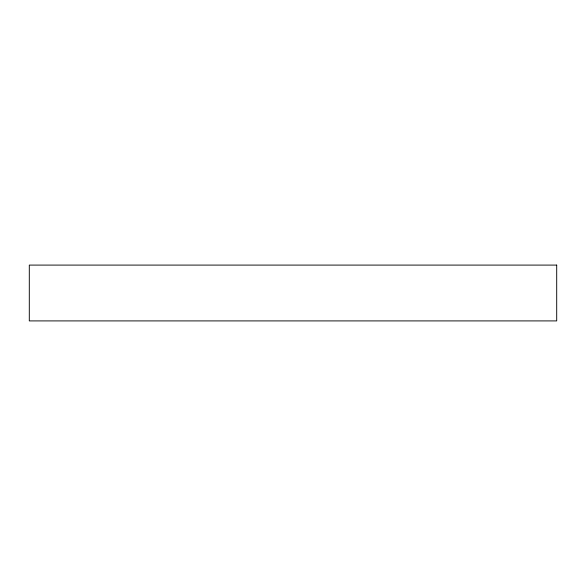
<?xml version="1.0" encoding="UTF-8"?>
<svg xmlns="http://www.w3.org/2000/svg" width="586" height="586" viewBox="0 0 586 586"><rect width="100%" height="100%" fill="white"/><g stroke="black" fill="none" stroke-linecap="round" stroke-linejoin="round"><path stroke-width="0.88" d="M556.7 265.092L29.3 265.092L29.3 320.908L556.7 320.908L556.7 265.092"/></g></svg>
